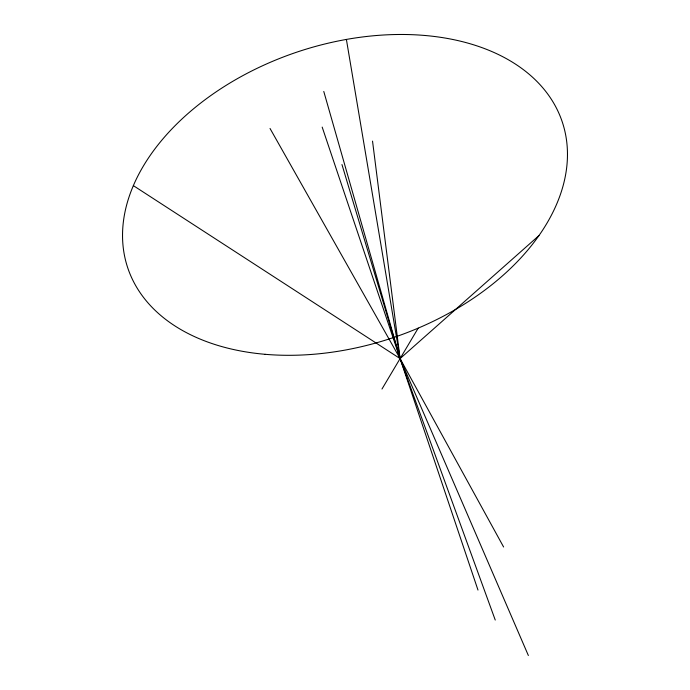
<?xml version="1.0" encoding="UTF-8"?>
<svg xmlns="http://www.w3.org/2000/svg" width="690" height="690" viewBox="0 0 690 690"><rect width="100%" height="100%" fill="white"/><g stroke="black" fill="none" stroke-linecap="round" stroke-linejoin="round"><path stroke-width="1.03" d="M381.975 389.031L418.2 328.13M538.942 235.601L400.088 358.584L495.248 620.043M133.36 185.627L400.088 358.584L503.605 546.998M270.023 128.461L400.088 358.584L528.368 655.5M322.178 127.089L477.989 590.071M341.955 164.53L400.088 358.584L372.531 141.105M323.782 91.46L400.088 358.584L346.389 39.434M265.115 354.306A229.184 150.662 -18.6 0 0 564.756 130.695A229.184 150.662 -18.6 0 0 205.128 99.679A229.184 150.662 -18.6 0 0 265.115 354.306"/></g></svg>
